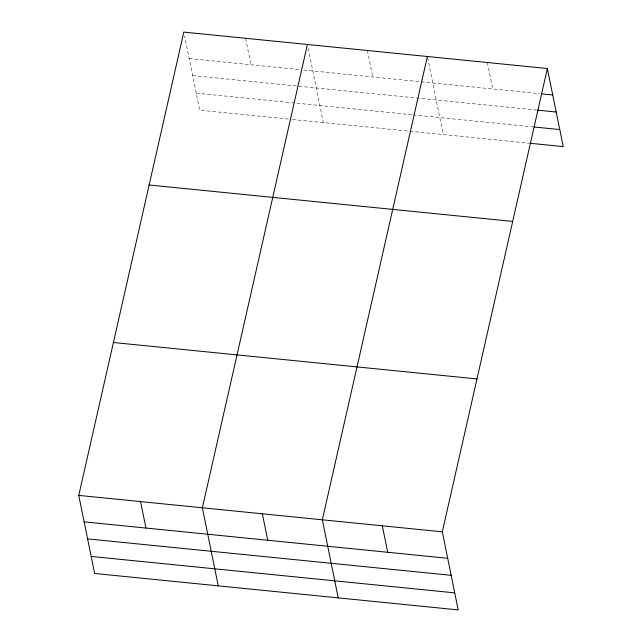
<?xml version="1.0" encoding="UTF-8"?>
<svg xmlns="http://www.w3.org/2000/svg" width="642" height="642" viewBox="0 0 642 642"><rect width="100%" height="100%" fill="white"/><g stroke="black" fill="none" stroke-linecap="round" stroke-linejoin="round"><path stroke-width="0.48" stroke-dasharray="3.21 2.41" d="M189.189 58.558L299.838 69.641M303.827 70.042L539.954 93.7M192.656 75.587L536.535 110.047M196.227 93.138L412.268 114.79M413.247 114.886L533.221 126.907M288.41 119.067L199.686 110.175L184.599 36.016M292.391 119.468L408.85 131.129M409.837 131.233L528.823 143.15M487.366 62.515L492.751 88.973M427.58 57.483L443.269 134.579M367.401 50.493L372.777 76.952M308.208 48.407L323.295 122.558M245.605 38.295L250.99 64.746"/><path stroke-width="0.96" d="M547.353 68.525L442.314 531.825L458.195 609.9L94.647 573.475L78.757 495.399L183.805 32.1L547.353 68.525L563.243 146.601L529.802 143.254M307.414 44.483L202.366 507.782L218.256 585.857M427.379 56.504L322.34 519.803L338.222 597.879M541.92 93.901L552.738 94.984M537.523 110.143L556.205 112.013M534.208 127.004L559.776 129.564M149.137 184.992L512.693 221.418M113.425 342.507L476.974 378.932M78.757 495.399L442.314 531.825M84.142 521.858L447.691 558.283M87.609 538.887L451.157 575.312M91.18 556.437L454.729 592.863M382.327 525.814L387.704 552.272M262.353 513.793L267.738 540.251M140.566 501.595L145.951 528.045"/></g></svg>
